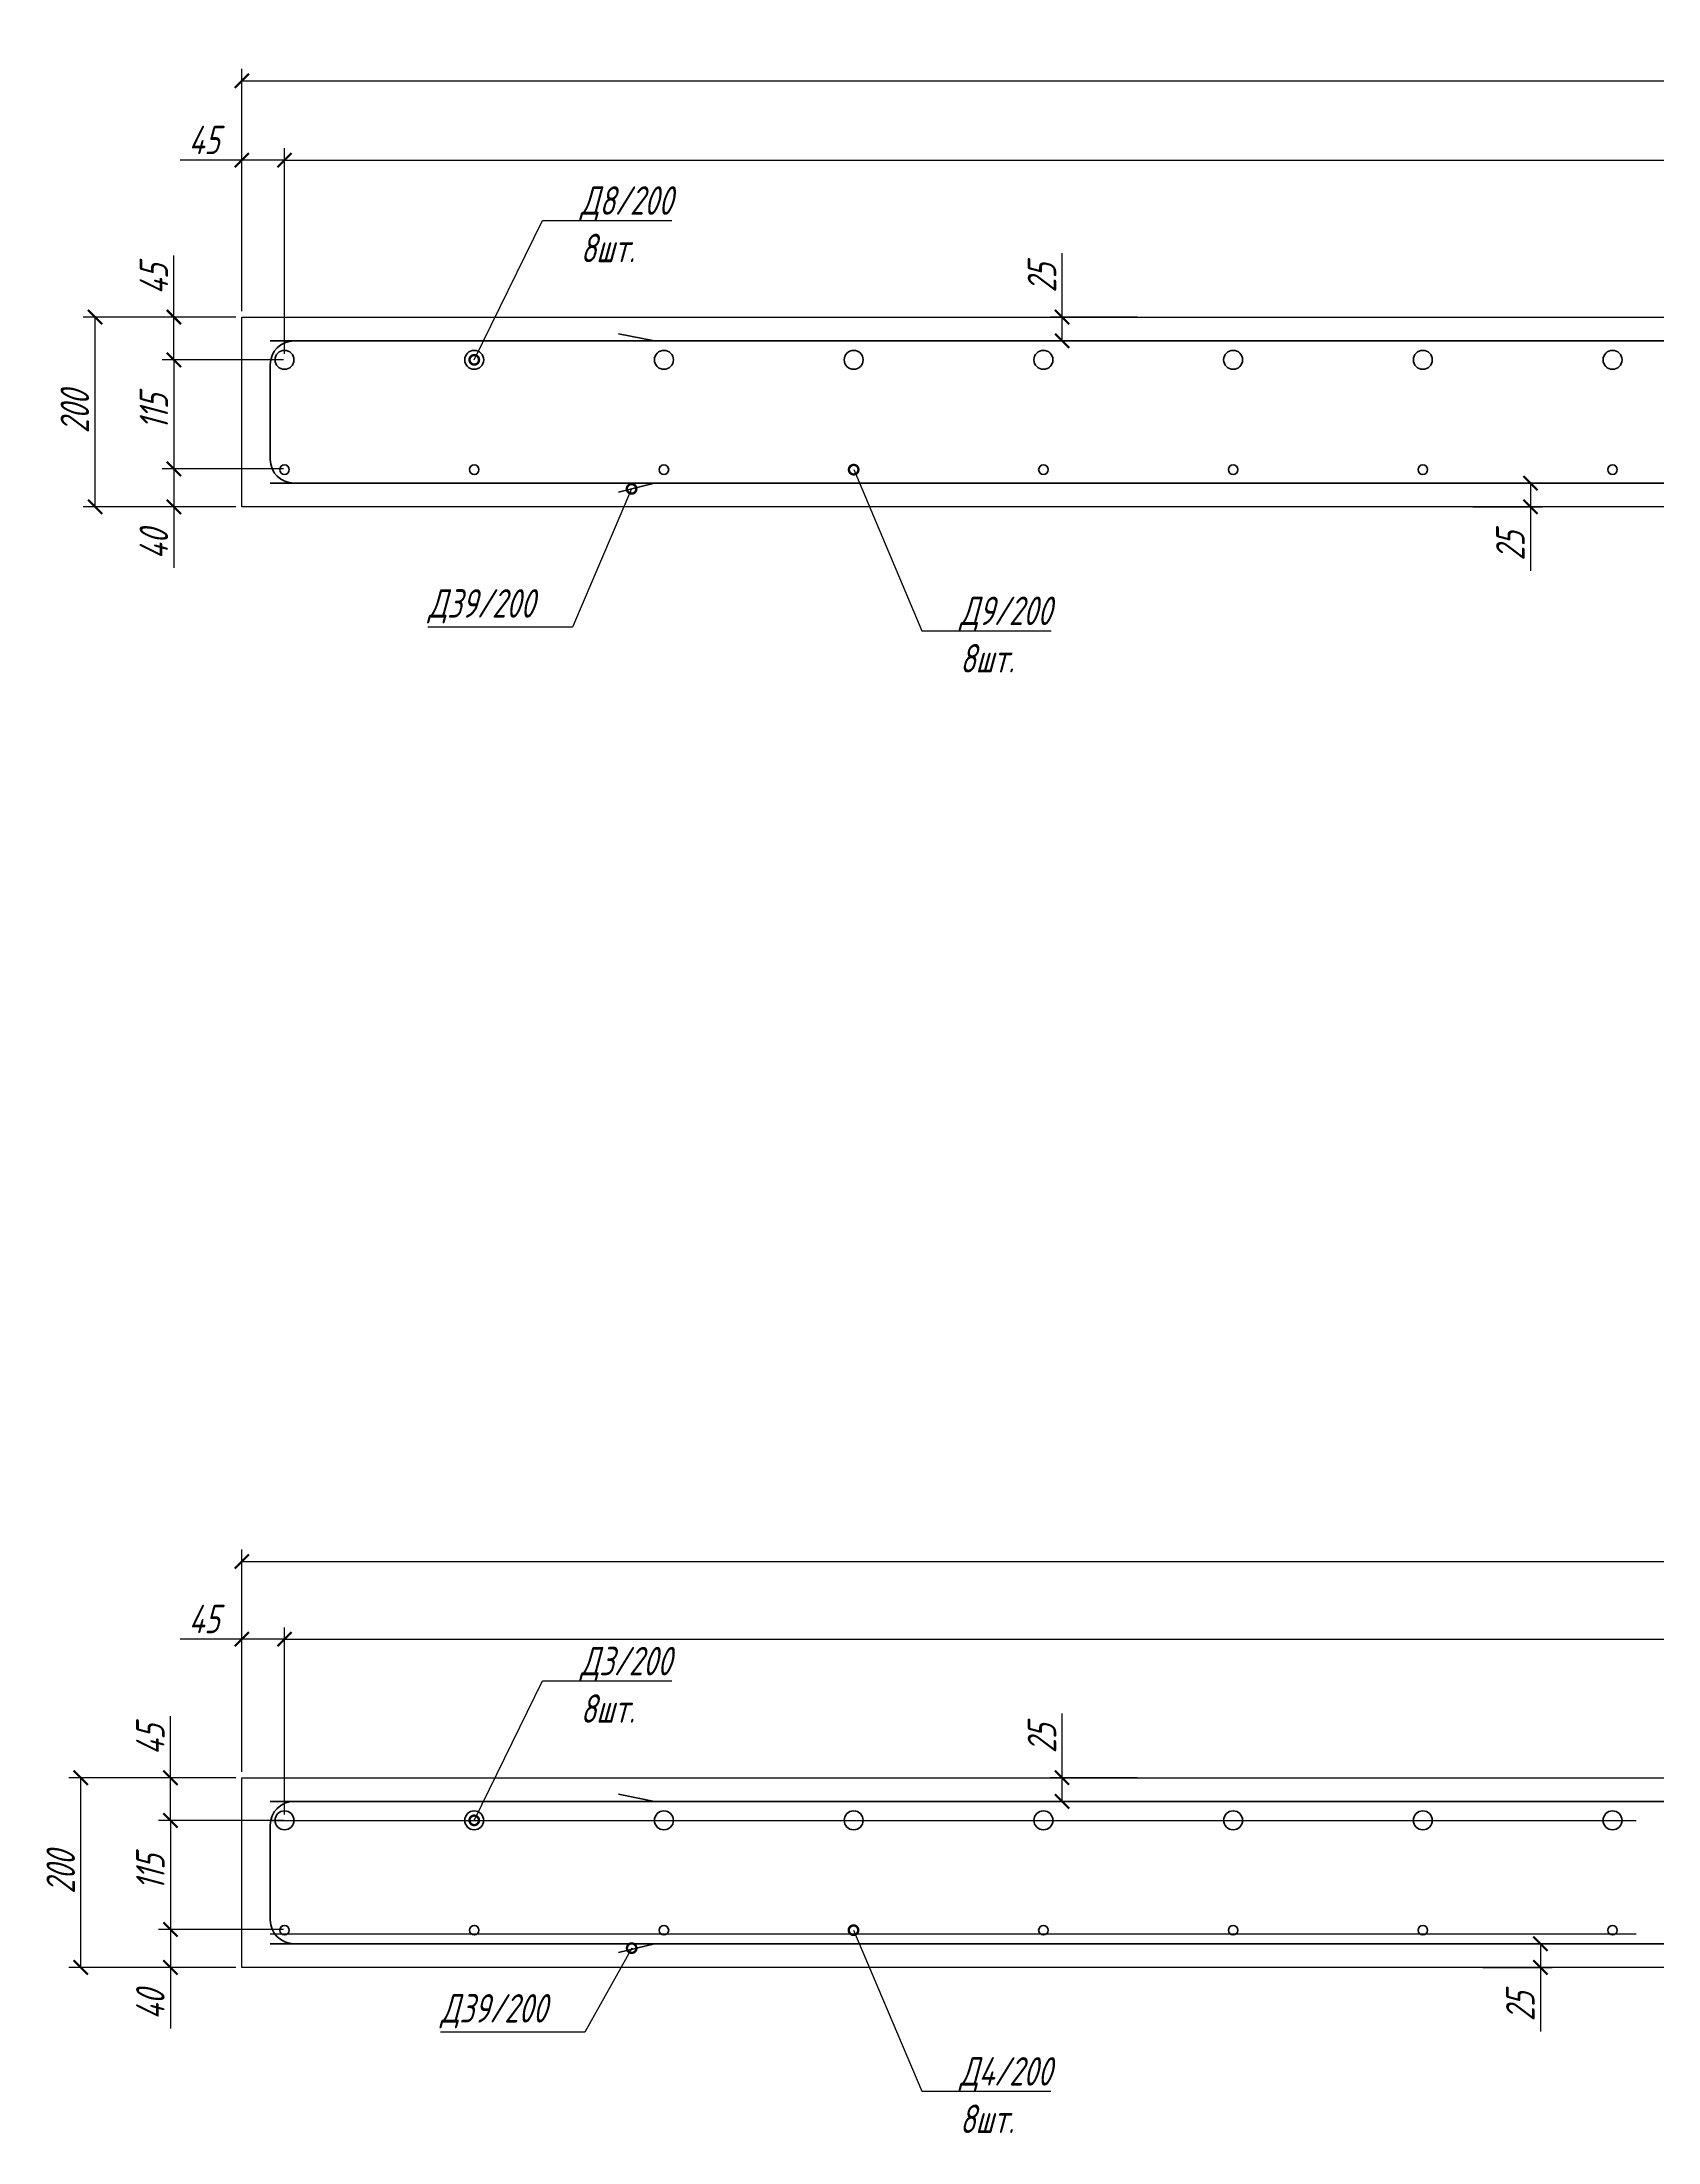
# Model space of a CAD drawing. Header units: millimetres. Extents: x 645 to 249636, y -127504 to 76561.
# Drawn here: x 184205 to 185908, y -9565 to -7351 of the extents above; entities that cross this region are included whole.
import ezdxf
from ezdxf import colors
from ezdxf.entities.mleader import LeaderData, LeaderLine
from ezdxf.math import Vec2, Vec3

# ---------------------------------------------------------------- set-up
doc = ezdxf.new("R2010")
doc.units = ezdxf.units.MM
doc.layers.get('Defpoints').update_dxf_attribs({"color": 8})
doc.layers.add('Обозначение', color=94, linetype='Continuous', lineweight=25)
doc.layers.add('Основная', color=7, linetype='Continuous', lineweight=60)
doc.styles.get("Standard").update_dxf_attribs({"font": 'simplex.shx', "width": 0.7, "oblique": 15, "height": 3})
doc.dimstyles.new('Default', dxfattribs={"dimtxt": 3, "dimasz": 1.5, "dimexe": 1.25, "dimexo": 0.625, "dimtad": 1, "dimdec": 0, "dimtxsty": 'Standard', "dimblk": 'ARCHTICK', "dimcen": 2.5, "dimadec": 0, "dimazin": 0, "dimtfac": 1, "dimtdec": 0, "dimtmove": 0, "dimatfit": 3, "dimfxl": 1, "dimarcsym": 0})

# ---------------------------------------------------------------- blocks, each defined once
blk = doc.blocks.new('_ArchTick')
at = {"color": 0, "linetype": 'ByBlock', "const_width": 0.15}
blk.add_lwpolyline([(-0.5, -0.5), (0.5, 0.5)], dxfattribs=at)
blk = doc.blocks.new('*D749')
at = {"layer": 'Defpoints', "color": 0, "transparency": 16777216}
for p in [(184415.3, -9034.8), (184415.3, -9180.8), (184460.3, -9225.8)]:
    blk.add_point(p, dxfattribs=at)
at = {"layer": 'Обозначение', "color": 0, "lineweight": -2, "transparency": 16777216}
for p, q in [((184415.3, -9174.5), (184415.3, -9022.3)), ((184460.3, -9219.5), (184460.3, -9022.3)), ((184415.3, -9034.8), (184350.5, -9034.8)), ((184460.3, -9034.8), (184415.3, -9034.8))]:
    blk.add_line(p, q, dxfattribs=at)
at = {"layer": 'Обозначение', "color": 0, "lineweight": -2, "transparency": 16777216, "xscale": 15, "yscale": 15, "zscale": 15, "rotation": 180}
blk.add_blockref('_ArchTick', (184415.3, -9034.8), dxfattribs=at)
at = {"layer": 'Обозначение', "color": 0, "lineweight": -2, "transparency": 16777216, "xscale": 15, "yscale": 15, "zscale": 15}
blk.add_blockref('_ArchTick', (184460.3, -9034.8), dxfattribs=at)
at = {"layer": 'Обозначение', "color": 0, "transparency": 16777216, "insert": (184375.4, -9013.5), "char_height": 30, "attachment_point": 5}
blk.add_mtext('45', dxfattribs=at)
blk = doc.blocks.new('*D748')
at = {"layer": 'Defpoints', "color": 0, "transparency": 16777216}
for p in [(187660.3, -9034.8), (184460.3, -9225.8), (187660.3, -9225.8)]:
    blk.add_point(p, dxfattribs=at)
at = {"layer": 'Обозначение', "color": 0, "lineweight": -2, "transparency": 16777216}
for p, q in [((184460.3, -9219.5), (184460.3, -9022.3)), ((187660.3, -9219.5), (187660.3, -9022.3)), ((184460.3, -9034.8), (187660.3, -9034.8))]:
    blk.add_line(p, q, dxfattribs=at)
at = {"layer": 'Обозначение', "color": 0, "lineweight": -2, "transparency": 16777216, "xscale": 15, "yscale": 15, "zscale": 15, "rotation": 180}
blk.add_blockref('_ArchTick', (184460.3, -9034.8), dxfattribs=at)
at = {"layer": 'Обозначение', "color": 0, "lineweight": -2, "transparency": 16777216, "xscale": 15, "yscale": 15, "zscale": 15}
blk.add_blockref('_ArchTick', (187660.3, -9034.8), dxfattribs=at)
at = {"layer": 'Обозначение', "color": 0, "transparency": 16777216, "insert": (186060.3, -9013.5), "char_height": 30, "attachment_point": 5}
blk.add_mtext('16х200=3200', dxfattribs=at)
blk = doc.blocks.new('*D729')
at = {"layer": 'Defpoints', "color": 0, "transparency": 16777216}
for p in [(184340.1, -9180.8), (184415.3, -9180.8), (184465.3, -9225.8)]:
    blk.add_point(p, dxfattribs=at)
at = {"layer": 'Обозначение', "color": 0, "lineweight": -2, "transparency": 16777216}
for p, q in [((184340.1, -9180.8), (184340.1, -9115.9)), ((184409.1, -9180.8), (184327.6, -9180.8)), ((184340.1, -9225.8), (184340.1, -9180.8)), ((184459.1, -9225.8), (184327.6, -9225.8))]:
    blk.add_line(p, q, dxfattribs=at)
at = {"layer": 'Обозначение', "color": 0, "lineweight": -2, "transparency": 16777216, "xscale": 15, "yscale": 15, "zscale": 15}
for p, rotation in [((184340.1, -9180.8), 90), ((184340.1, -9225.8), 270)]:
    blk.add_blockref('_ArchTick', p, dxfattribs=dict(at, rotation=rotation))
at = {"layer": 'Обозначение', "color": 0, "transparency": 16777216, "insert": (184318.9, -9140.9), "char_height": 30, "attachment_point": 5, "rotation": 90}
blk.add_mtext('45', dxfattribs=at)
blk = doc.blocks.new('*D730')
at = {"layer": 'Defpoints', "color": 0, "transparency": 16777216}
for p in [(184465.3, -9225.8), (184340.1, -9340.8), (184465.3, -9340.8)]:
    blk.add_point(p, dxfattribs=at)
at = {"layer": 'Обозначение', "color": 0, "lineweight": -2, "transparency": 16777216}
for p, q in [((184459.1, -9225.8), (184327.6, -9225.8)), ((184340.1, -9225.8), (184340.1, -9340.8)), ((184459.1, -9340.8), (184327.6, -9340.8))]:
    blk.add_line(p, q, dxfattribs=at)
at = {"layer": 'Обозначение', "color": 0, "lineweight": -2, "transparency": 16777216, "xscale": 15, "yscale": 15, "zscale": 15}
for p, rotation in [((184340.1, -9225.8), 90), ((184340.1, -9340.8), 270)]:
    blk.add_blockref('_ArchTick', p, dxfattribs=dict(at, rotation=rotation))
at = {"layer": 'Обозначение', "color": 0, "transparency": 16777216, "insert": (184318.9, -9280.8), "char_height": 30, "attachment_point": 5, "rotation": 90}
blk.add_mtext('115', dxfattribs=at)
blk = doc.blocks.new('*D751')
at = {"layer": 'Defpoints', "color": 0, "transparency": 16777216}
for p in [(184465.3, -9340.8), (184340.1, -9380.8), (184415.3, -9380.8)]:
    blk.add_point(p, dxfattribs=at)
at = {"layer": 'Обозначение', "color": 0, "lineweight": -2, "transparency": 16777216}
for p, q in [((184459.1, -9340.8), (184327.6, -9340.8)), ((184340.1, -9340.8), (184340.1, -9380.8)), ((184409.1, -9380.8), (184327.6, -9380.8)), ((184340.1, -9380.8), (184340.1, -9445.1))]:
    blk.add_line(p, q, dxfattribs=at)
at = {"layer": 'Обозначение', "color": 0, "lineweight": -2, "transparency": 16777216, "xscale": 15, "yscale": 15, "zscale": 15}
for p, rotation in [((184340.1, -9340.8), 90), ((184340.1, -9380.8), 270)]:
    blk.add_blockref('_ArchTick', p, dxfattribs=dict(at, rotation=rotation))
at = {"layer": 'Обозначение', "color": 0, "transparency": 16777216, "insert": (184318.9, -9420.4), "char_height": 30, "attachment_point": 5, "rotation": 90}
blk.add_mtext('40', dxfattribs=at)
blk = doc.blocks.new('*D747')
at = {"layer": 'Defpoints', "color": 0, "transparency": 16777216}
for p in [(187705.3, -8952.9), (184415.3, -9180.8), (187705.3, -9180.8)]:
    blk.add_point(p, dxfattribs=at)
at = {"layer": 'Обозначение', "color": 0, "lineweight": -2, "transparency": 16777216}
for p, q in [((184415.3, -9174.5), (184415.3, -8940.4)), ((187705.3, -9174.5), (187705.3, -8940.4)), ((184415.3, -8952.9), (187705.3, -8952.9))]:
    blk.add_line(p, q, dxfattribs=at)
at = {"layer": 'Обозначение', "color": 0, "lineweight": -2, "transparency": 16777216, "xscale": 15, "yscale": 15, "zscale": 15, "rotation": 180}
blk.add_blockref('_ArchTick', (184415.3, -8952.9), dxfattribs=at)
at = {"layer": 'Обозначение', "color": 0, "lineweight": -2, "transparency": 16777216, "xscale": 15, "yscale": 15, "zscale": 15}
blk.add_blockref('_ArchTick', (187705.3, -8952.9), dxfattribs=at)
at = {"layer": 'Обозначение', "color": 0, "transparency": 16777216, "insert": (186060.3, -8931.6), "char_height": 30, "attachment_point": 5}
blk.add_mtext('3290', dxfattribs=at)
blk = doc.blocks.new('*D750')
at = {"layer": 'Defpoints', "color": 0, "transparency": 16777216}
for p in [(184245.6, -9180.8), (184415.3, -9180.8), (184415.3, -9380.8)]:
    blk.add_point(p, dxfattribs=at)
at = {"layer": 'Обозначение', "color": 0, "lineweight": -2, "transparency": 16777216}
for p, q in [((184409.1, -9180.8), (184233.1, -9180.8)), ((184245.6, -9380.8), (184245.6, -9180.8)), ((184409.1, -9380.8), (184233.1, -9380.8))]:
    blk.add_line(p, q, dxfattribs=at)
at = {"layer": 'Обозначение', "color": 0, "lineweight": -2, "transparency": 16777216, "xscale": 15, "yscale": 15, "zscale": 15}
for p, rotation in [((184245.6, -9180.8), 90), ((184245.6, -9380.8), 270)]:
    blk.add_blockref('_ArchTick', p, dxfattribs=dict(at, rotation=rotation))
at = {"layer": 'Обозначение', "color": 0, "transparency": 16777216, "insert": (184224.4, -9280.8), "char_height": 30, "attachment_point": 5, "rotation": 90}
blk.add_mtext('200', dxfattribs=at)
blk = doc.blocks.new('*D723')
at = {"layer": 'Defpoints', "color": 0, "transparency": 16777216}
for p in [(185717.4, -9355.8), (185717.4, -9380.8), (185784.3, -9380.8)]:
    blk.add_point(p, dxfattribs=at)
at = {"layer": 'Обозначение', "color": 0, "lineweight": -2, "transparency": 16777216}
for p, q in [((185723.7, -9355.8), (185796.8, -9355.8)), ((185784.3, -9355.8), (185784.3, -9380.8)), ((185723.7, -9380.8), (185796.8, -9380.8)), ((185784.3, -9380.8), (185784.3, -9448.3))]:
    blk.add_line(p, q, dxfattribs=at)
at = {"layer": 'Обозначение', "color": 0, "lineweight": -2, "transparency": 16777216, "xscale": 15, "yscale": 15, "zscale": 15}
for p, rotation in [((185784.3, -9355.8), 90), ((185784.3, -9380.8), 270)]:
    blk.add_blockref('_ArchTick', p, dxfattribs=dict(at, rotation=rotation))
at = {"layer": 'Обозначение', "color": 0, "transparency": 16777216, "insert": (185763.1, -9422.1), "char_height": 30, "attachment_point": 5, "rotation": 90}
blk.add_mtext('25', dxfattribs=at)
blk = doc.blocks.new('*D724')
at = {"layer": 'Defpoints', "color": 0, "transparency": 16777216}
for p in [(185280, -9180.8), (185365.3, -9180.8), (185365.3, -9205.8)]:
    blk.add_point(p, dxfattribs=at)
at = {"layer": 'Обозначение', "color": 0, "lineweight": -2, "transparency": 16777216}
for p, q in [((185280, -9180.8), (185280, -9113.2)), ((185359.1, -9180.8), (185267.5, -9180.8)), ((185280, -9205.8), (185280, -9180.8)), ((185359.1, -9205.8), (185267.5, -9205.8))]:
    blk.add_line(p, q, dxfattribs=at)
at = {"layer": 'Обозначение', "color": 0, "lineweight": -2, "transparency": 16777216, "xscale": 15, "yscale": 15, "zscale": 15}
for p, rotation in [((185280, -9180.8), 90), ((185280, -9205.8), 270)]:
    blk.add_blockref('_ArchTick', p, dxfattribs=dict(at, rotation=rotation))
at = {"layer": 'Обозначение', "color": 0, "transparency": 16777216, "insert": (185258.8, -9139.5), "char_height": 30, "attachment_point": 5, "rotation": 90}
blk.add_mtext('25', dxfattribs=at)
blk = doc.blocks.new('*D744')
at = {"layer": 'Defpoints', "color": 0, "transparency": 16777216}
for p in [(184415.3, -7475.6), (184415.3, -7641.1), (184460.3, -7686.1)]:
    blk.add_point(p, dxfattribs=at)
at = {"layer": 'Обозначение', "color": 0, "lineweight": -2, "transparency": 16777216}
for p, q in [((184415.3, -7475.6), (184350.5, -7475.6)), ((184415.3, -7634.9), (184415.3, -7463.1)), ((184460.3, -7475.6), (184415.3, -7475.6)), ((184460.3, -7679.9), (184460.3, -7463.1))]:
    blk.add_line(p, q, dxfattribs=at)
at = {"layer": 'Обозначение', "color": 0, "lineweight": -2, "transparency": 16777216, "xscale": 15, "yscale": 15, "zscale": 15, "rotation": 180}
blk.add_blockref('_ArchTick', (184415.3, -7475.6), dxfattribs=at)
at = {"layer": 'Обозначение', "color": 0, "lineweight": -2, "transparency": 16777216, "xscale": 15, "yscale": 15, "zscale": 15}
blk.add_blockref('_ArchTick', (184460.3, -7475.6), dxfattribs=at)
at = {"layer": 'Обозначение', "color": 0, "transparency": 16777216, "insert": (184375.4, -7454.3), "char_height": 30, "attachment_point": 5}
blk.add_mtext('45', dxfattribs=at)
blk = doc.blocks.new('*D743')
at = {"layer": 'Defpoints', "color": 0, "transparency": 16777216}
for p in [(187660.3, -7475.6), (184460.3, -7686.1), (187660.3, -7686.1)]:
    blk.add_point(p, dxfattribs=at)
at = {"layer": 'Обозначение', "color": 0, "lineweight": -2, "transparency": 16777216}
for p, q in [((184460.3, -7679.9), (184460.3, -7463.1)), ((184460.3, -7475.6), (187660.3, -7475.6)), ((187660.3, -7679.9), (187660.3, -7463.1))]:
    blk.add_line(p, q, dxfattribs=at)
at = {"layer": 'Обозначение', "color": 0, "lineweight": -2, "transparency": 16777216, "xscale": 15, "yscale": 15, "zscale": 15, "rotation": 180}
blk.add_blockref('_ArchTick', (184460.3, -7475.6), dxfattribs=at)
at = {"layer": 'Обозначение', "color": 0, "lineweight": -2, "transparency": 16777216, "xscale": 15, "yscale": 15, "zscale": 15}
blk.add_blockref('_ArchTick', (187660.3, -7475.6), dxfattribs=at)
at = {"layer": 'Обозначение', "color": 0, "transparency": 16777216, "insert": (186060.3, -7454.3), "char_height": 30, "attachment_point": 5}
blk.add_mtext('16х200=3200', dxfattribs=at)
blk = doc.blocks.new('*D731')
at = {"layer": 'Defpoints', "color": 0, "transparency": 16777216}
for p in [(184343.8, -7641.1), (184415.3, -7641.1), (184465.3, -7686.1)]:
    blk.add_point(p, dxfattribs=at)
at = {"layer": 'Обозначение', "color": 0, "lineweight": -2, "transparency": 16777216}
for p, q in [((184343.8, -7641.1), (184343.8, -7576.3)), ((184409.1, -7641.1), (184331.3, -7641.1)), ((184343.8, -7686.1), (184343.8, -7641.1)), ((184459.1, -7686.1), (184331.3, -7686.1))]:
    blk.add_line(p, q, dxfattribs=at)
at = {"layer": 'Обозначение', "color": 0, "lineweight": -2, "transparency": 16777216, "xscale": 15, "yscale": 15, "zscale": 15}
for p, rotation in [((184343.8, -7641.1), 90), ((184343.8, -7686.1), 270)]:
    blk.add_blockref('_ArchTick', p, dxfattribs=dict(at, rotation=rotation))
at = {"layer": 'Обозначение', "color": 0, "transparency": 16777216, "insert": (184322.6, -7601.2), "char_height": 30, "attachment_point": 5, "rotation": 90}
blk.add_mtext('45', dxfattribs=at)
blk = doc.blocks.new('*D732')
at = {"layer": 'Defpoints', "color": 0, "transparency": 16777216}
for p in [(184465.3, -7686.1), (184343.8, -7801.1), (184465.3, -7801.1)]:
    blk.add_point(p, dxfattribs=at)
at = {"layer": 'Обозначение', "color": 0, "lineweight": -2, "transparency": 16777216}
for p, q in [((184459.1, -7686.1), (184331.3, -7686.1)), ((184343.8, -7686.1), (184343.8, -7801.1)), ((184459.1, -7801.1), (184331.3, -7801.1))]:
    blk.add_line(p, q, dxfattribs=at)
at = {"layer": 'Обозначение', "color": 0, "lineweight": -2, "transparency": 16777216, "xscale": 15, "yscale": 15, "zscale": 15}
for p, rotation in [((184343.8, -7686.1), 90), ((184343.8, -7801.1), 270)]:
    blk.add_blockref('_ArchTick', p, dxfattribs=dict(at, rotation=rotation))
at = {"layer": 'Обозначение', "color": 0, "transparency": 16777216, "insert": (184322.6, -7741.1), "char_height": 30, "attachment_point": 5, "rotation": 90}
blk.add_mtext('115', dxfattribs=at)
blk = doc.blocks.new('*D746')
at = {"layer": 'Defpoints', "color": 0, "transparency": 16777216}
for p in [(184465.3, -7801.1), (184343.8, -7841.1), (184415.3, -7841.1)]:
    blk.add_point(p, dxfattribs=at)
at = {"layer": 'Обозначение', "color": 0, "lineweight": -2, "transparency": 16777216}
for p, q in [((184459.1, -7801.1), (184331.3, -7801.1)), ((184343.8, -7801.1), (184343.8, -7841.1)), ((184409.1, -7841.1), (184331.3, -7841.1)), ((184343.8, -7841.1), (184343.8, -7905.4))]:
    blk.add_line(p, q, dxfattribs=at)
at = {"layer": 'Обозначение', "color": 0, "lineweight": -2, "transparency": 16777216, "xscale": 15, "yscale": 15, "zscale": 15}
for p, rotation in [((184343.8, -7801.1), 90), ((184343.8, -7841.1), 270)]:
    blk.add_blockref('_ArchTick', p, dxfattribs=dict(at, rotation=rotation))
at = {"layer": 'Обозначение', "color": 0, "transparency": 16777216, "insert": (184322.6, -7880.8), "char_height": 30, "attachment_point": 5, "rotation": 90}
blk.add_mtext('40', dxfattribs=at)
blk = doc.blocks.new('*D742')
at = {"layer": 'Defpoints', "color": 0, "transparency": 16777216}
for p in [(187705.3, -7392), (184415.3, -7641.1), (187705.3, -7641.1)]:
    blk.add_point(p, dxfattribs=at)
at = {"layer": 'Обозначение', "color": 0, "lineweight": -2, "transparency": 16777216}
for p, q in [((184415.3, -7634.9), (184415.3, -7379.5)), ((184415.3, -7392), (187705.3, -7392)), ((187705.3, -7634.9), (187705.3, -7379.5))]:
    blk.add_line(p, q, dxfattribs=at)
at = {"layer": 'Обозначение', "color": 0, "lineweight": -2, "transparency": 16777216, "xscale": 15, "yscale": 15, "zscale": 15, "rotation": 180}
blk.add_blockref('_ArchTick', (184415.3, -7392), dxfattribs=at)
at = {"layer": 'Обозначение', "color": 0, "lineweight": -2, "transparency": 16777216, "xscale": 15, "yscale": 15, "zscale": 15}
blk.add_blockref('_ArchTick', (187705.3, -7392), dxfattribs=at)
at = {"layer": 'Обозначение', "color": 0, "transparency": 16777216, "insert": (186060.3, -7370.7), "char_height": 30, "attachment_point": 5}
blk.add_mtext('3290', dxfattribs=at)
blk = doc.blocks.new('*D745')
at = {"layer": 'Defpoints', "color": 0, "transparency": 16777216}
for p in [(184260.6, -7641.1), (184415.3, -7641.1), (184415.3, -7841.1)]:
    blk.add_point(p, dxfattribs=at)
at = {"layer": 'Обозначение', "color": 0, "lineweight": -2, "transparency": 16777216}
for p, q in [((184409.1, -7641.1), (184248.1, -7641.1)), ((184260.6, -7841.1), (184260.6, -7641.1)), ((184409.1, -7841.1), (184248.1, -7841.1))]:
    blk.add_line(p, q, dxfattribs=at)
at = {"layer": 'Обозначение', "color": 0, "lineweight": -2, "transparency": 16777216, "xscale": 15, "yscale": 15, "zscale": 15}
for p, rotation in [((184260.6, -7641.1), 90), ((184260.6, -7841.1), 270)]:
    blk.add_blockref('_ArchTick', p, dxfattribs=dict(at, rotation=rotation))
at = {"layer": 'Обозначение', "color": 0, "transparency": 16777216, "insert": (184239.3, -7741.1), "char_height": 30, "attachment_point": 5, "rotation": 90}
blk.add_mtext('200', dxfattribs=at)
blk = doc.blocks.new('_DotSmall')
at = {"color": 0, "linetype": 'ByBlock', "const_width": 0.5}
blk.add_lwpolyline([(-0.0625, 0, 1), (0.0625, 0, 1)], format="xyb", close=True, dxfattribs=at)
blk = doc.blocks.new('*U541')
at = {"layer": 'Основная', "color": 2}
blk.add_circle((0, 0), 10, dxfattribs=at)
blk = doc.blocks.new('*U542')
at = {"layer": 'Основная', "color": 0, "linetype": 'ByBlock', "lineweight": -2, "transparency": 16777216}
for p in [(0, 0), (200, 0), (400, 0), (600, 0), (800, 0), (1000, 0), (1200, 0), (1400, 0), (1600, 0), (1800, 0), (2000, 0), (2200, 0), (2400, 0), (2600, 0), (2800, 0), (3000, 0), (3200, 0)]:
    blk.add_blockref('*U541', p, dxfattribs=at)
blk = doc.blocks.new('*U543')
at = {"layer": 'Основная', "color": 4}
blk.add_circle((0, 0), 5, dxfattribs=at)
blk = doc.blocks.new('*U544')
at = {"layer": 'Основная', "color": 0, "linetype": 'ByBlock', "lineweight": -2, "transparency": 16777216}
for p in [(0, 0), (200, 0), (400, 0), (600, 0), (800, 0), (1000, 0), (1200, 0), (1400, 0), (1600, 0), (1800, 0), (2000, 0), (2200, 0), (2400, 0), (2600, 0), (2800, 0), (3000, 0), (3200, 0)]:
    blk.add_blockref('*U543', p, dxfattribs=at)
blk = doc.blocks.new('*U725')
at = {"layer": 'Основная', "color": 2}
blk.add_circle((0, 0), 10, dxfattribs=at)
blk = doc.blocks.new('*U726')
at = {"layer": 'Основная', "color": 0, "linetype": 'ByBlock', "lineweight": -2, "transparency": 16777216}
for p in [(0, 0), (200, 0), (400, 0), (600, 0), (800, 0), (1000, 0), (1200, 0), (1400, 0), (1600, 0), (1800, 0), (2000, 0), (2200, 0), (2400, 0), (2600, 0), (2800, 0), (3000, 0), (3200, 0)]:
    blk.add_blockref('*U725', p, dxfattribs=at)
blk = doc.blocks.new('*U727')
at = {"layer": 'Основная', "color": 4}
blk.add_circle((0, 0), 5, dxfattribs=at)
blk = doc.blocks.new('*U728')
at = {"layer": 'Основная', "color": 0, "linetype": 'ByBlock', "lineweight": -2, "transparency": 16777216}
for p in [(0, 0), (200, 0), (400, 0), (600, 0), (800, 0), (1000, 0), (1200, 0), (1400, 0), (1600, 0), (1800, 0), (2000, 0), (2200, 0), (2400, 0), (2600, 0), (2800, 0), (3000, 0), (3200, 0)]:
    blk.add_blockref('*U727', p, dxfattribs=at)
blk = doc.blocks.new('*D752')
at = {"layer": 'Defpoints', "color": 0, "transparency": 16777216}
for p in [(185707, -7816.1), (185707, -7841.1), (185773.9, -7841.1)]:
    blk.add_point(p, dxfattribs=at)
at = {"layer": 'Обозначение', "color": 0, "lineweight": -2, "transparency": 16777216}
for p, q in [((185713.2, -7816.1), (185786.4, -7816.1)), ((185773.9, -7816.1), (185773.9, -7841.1)), ((185713.2, -7841.1), (185786.4, -7841.1)), ((185773.9, -7841.1), (185773.9, -7908.6))]:
    blk.add_line(p, q, dxfattribs=at)
at = {"layer": 'Обозначение', "color": 0, "lineweight": -2, "transparency": 16777216, "xscale": 15, "yscale": 15, "zscale": 15}
for p, rotation in [((185773.9, -7816.1), 90), ((185773.9, -7841.1), 270)]:
    blk.add_blockref('_ArchTick', p, dxfattribs=dict(at, rotation=rotation))
at = {"layer": 'Обозначение', "color": 0, "transparency": 16777216, "insert": (185752.6, -7882.4), "char_height": 30, "attachment_point": 5, "rotation": 90}
blk.add_mtext('25', dxfattribs=at)
blk = doc.blocks.new('*D753')
at = {"layer": 'Defpoints', "color": 0, "transparency": 16777216}
for p in [(185280, -7641.1), (185365.3, -7641.1), (185365.3, -7666.1)]:
    blk.add_point(p, dxfattribs=at)
at = {"layer": 'Обозначение', "color": 0, "lineweight": -2, "transparency": 16777216}
for p, q in [((185280, -7641.1), (185280, -7573.6)), ((185359.1, -7641.1), (185267.5, -7641.1)), ((185280, -7666.1), (185280, -7641.1)), ((185359.1, -7666.1), (185267.5, -7666.1))]:
    blk.add_line(p, q, dxfattribs=at)
at = {"layer": 'Обозначение', "color": 0, "lineweight": -2, "transparency": 16777216, "xscale": 15, "yscale": 15, "zscale": 15}
for p, rotation in [((185280, -7641.1), 90), ((185280, -7666.1), 270)]:
    blk.add_blockref('_ArchTick', p, dxfattribs=dict(at, rotation=rotation))
at = {"layer": 'Обозначение', "color": 0, "transparency": 16777216, "insert": (185258.8, -7599.8), "char_height": 30, "attachment_point": 5, "rotation": 90}
blk.add_mtext('25', dxfattribs=at)

msp = doc.modelspace()

# ---------------------------------------------------------------- linework, layer by layer
at = {"layer": 'Defpoints'}
for points in [[(184445.332, -9225.783), (185885.332, -9225.783)], [(185885.332, -9345.783), (184445.332, -9345.783)]]:
    msp.add_lwpolyline(points, dxfattribs=at)
at = {"layer": 'Обозначение'}
for points in [[(184415.332, -7641.111), (187705.332, -7641.111), (187705.332, -7841.111), (184415.332, -7841.111)], [(184415.332, -9180.783), (187705.332, -9180.783), (187705.332, -9380.783), (184415.332, -9380.783)]]:
    msp.add_lwpolyline(points, close=True, dxfattribs=at)
at = {"layer": 'Основная'}
for points in [[(184812.282, -7658.655), (184850.332, -7666.111), (184470.332, -7666.111, 0.41421356), (184445.332, -7691.111), (184445.332, -7791.111, 0.41421356), (184470.332, -7816.111), (184850.332, -7816.111), (184812.282, -7825.578)], [(184812.282, -9198.327), (184850.332, -9205.783), (184470.332, -9205.783, 0.41421356), (184445.332, -9230.783), (184445.332, -9330.783, 0.41421356), (184470.332, -9355.783), (184850.332, -9355.783), (184812.282, -9365.25)]]:
    msp.add_lwpolyline(points, format="xyb", dxfattribs=at)
for points in [[(184445.332, -7666.111), (187675.332, -7666.111)], [(187675.332, -7816.111), (184445.332, -7816.111)], [(184445.332, -9205.783), (187675.332, -9205.783)], [(187675.332, -9355.783), (184445.332, -9355.783)]]:
    msp.add_lwpolyline(points, dxfattribs=at)

# ---------------------------------------------------------------- block references
at = {"layer": 'Основная', "color": 2}
for name, p in [('*U726', (184460.332, -7686.111)), ('*U728', (184460.332, -7801.882)), ('*U542', (184460.332, -9225.783)), ('*U544', (184460.332, -9341.554))]:
    msp.add_blockref(name, p, dxfattribs=at)

# ---------------------------------------------------------------- dimensions: what is measured, and where the dimension line sits
at = {"layer": 'Обозначение'}
for base, p1, p2, picture, middle in [((187705.332, -7391.994), (184415.332, -7641.111), (187705.332, -7641.111), '*D742', (186060.332, -7370.744)), ((184415.332, -7475.57), (184460.332, -7686.111), (184415.332, -7641.111), '*D744', (184375.402, -7454.32)), ((187705.332, -8952.899), (184415.332, -9180.783), (187705.332, -9180.783), '*D747', (186060.332, -8931.649)), ((184415.332, -9034.799), (184460.332, -9225.783), (184415.332, -9180.783), '*D749', (184375.402, -9013.549))]:
    dim = msp.add_linear_dim(base=base, p1=p1, p2=p2, dimstyle='Default', dxfattribs=at)
    dim.commit()
    dim.dimension.update_dxf_attribs({"geometry": picture, "text_midpoint": middle})
for base, p1, p2, picture, middle in [((187660.332, -7475.57), (184460.332, -7686.111), (187660.332, -7686.111), '*D743', (186060.332, -7454.32)), ((187660.332, -9034.799), (184460.332, -9225.783), (187660.332, -9225.783), '*D748', (186060.332, -9013.549))]:
    dim = msp.add_linear_dim(base=base, p1=p1, p2=p2, text='16х200=<>', dimstyle='Default', dxfattribs=at)
    dim.commit()
    dim.dimension.update_dxf_attribs({"geometry": picture, "text_midpoint": middle})
for base, p1, p2, picture, middle in [((184343.82, -7641.111), (184465.332, -7686.111), (184415.332, -7641.111), '*D731', (184322.57, -7601.182)), ((185280.023, -7641.111), (185365.332, -7666.111), (185365.332, -7641.111), '*D753', (185258.773, -7599.842)), ((184260.59, -7641.111), (184415.332, -7841.111), (184415.332, -7641.111), '*D745', (184239.34, -7741.111)), ((184343.82, -7841.111), (184465.332, -7801.111), (184415.332, -7841.111), '*D746', (184322.57, -7880.775)), ((185773.896, -7841.111), (185706.977, -7816.111), (185706.977, -7841.111), '*D752', (185752.646, -7882.38)), ((184340.125, -9180.783), (184465.332, -9225.783), (184415.332, -9180.783), '*D729', (184318.875, -9140.854)), ((185280.023, -9180.783), (185365.332, -9205.783), (185365.332, -9180.783), '*D724', (185258.773, -9139.514)), ((184245.617, -9180.783), (184415.332, -9380.783), (184415.332, -9180.783), '*D750', (184224.367, -9280.783)), ((184340.125, -9380.783), (184465.332, -9340.783), (184415.332, -9380.783), '*D751', (184318.875, -9420.447)), ((185784.332, -9380.783), (185717.413, -9355.783), (185717.413, -9380.783), '*D723', (185763.082, -9422.052))]:
    dim = msp.add_linear_dim(base=base, p1=p1, p2=p2, angle=90, dimstyle='Default', dxfattribs=at)
    dim.commit()
    dim.dimension.update_dxf_attribs({"geometry": picture, "text_midpoint": middle})
for base, p1, p2, picture, middle in [((184343.82, -7801.111), (184465.332, -7686.111), (184465.332, -7801.111), '*D732', (184343.82, -7741.111)), ((184340.125, -9340.783), (184465.332, -9225.783), (184465.332, -9340.783), '*D730', (184340.125, -9280.783))]:
    dim = msp.add_linear_dim(base=base, p1=p1, p2=p2, angle=90, dimstyle='Default', dxfattribs=at)
    dim.commit()
    dim.dimension.update_dxf_attribs({"geometry": picture, "text_midpoint": middle, "dimtype": 160})

# ---------------------------------------------------------------- leaders
ml = msp.add_multileader_mtext('Standard', dxfattribs=at)
ml.set_content('Д8/200^J8шт.', color=256)
ml.set_leader_properties()
ml.set_arrow_properties(name='DOTSMALL')
ml.build(insert=Vec2(0, 0))
ml.multileader.update_dxf_attribs({"text_left_attachment_type": 6, "text_right_attachment_type": 6, "dogleg_length": 2, "arrow_head_size": 20, "scale": 10})
ctx = ml.context
ctx.base_point, ctx.scale, ctx.char_height, ctx.arrow_head_size, ctx.landing_gap_size, ctx.plane_origin = Vec3(184752.351, -7539.188), 10, 30, 20, 20, Vec3(184860.371, -7681.111)
ctx.left_attachment, ctx.right_attachment = 6, 6
notes = []
notes.append((ctx, [(1, (1, 1, 0), (184732.351, -7539.188), (1, 0), 20, [(0, [(184660.371, -7686.111)], 0, [])])]))
ctx.mtext.insert, ctx.mtext.flow_direction = Vec3(184772.351, -7503.188), 5
ml = msp.add_multileader_mtext('Standard', dxfattribs=at)
ml.set_content('Д9/200^J8шт.', color=256)
ml.set_leader_properties()
ml.set_arrow_properties(name='DOTSMALL')
ml.build(insert=Vec2(0, 0))
ml.multileader.update_dxf_attribs({"text_left_attachment_type": 6, "text_right_attachment_type": 6, "dogleg_length": 2, "arrow_head_size": 20, "scale": 10})
ctx = ml.context
ctx.base_point, ctx.scale, ctx.char_height, ctx.arrow_head_size, ctx.landing_gap_size, ctx.plane_origin = Vec3(185152.312, -7971.707), 10, 30, 20, 20, Vec3(185260.332, -7781.111)
ctx.left_attachment, ctx.right_attachment = 6, 6
notes.append((ctx, [(1, (1, 1, 0), (185132.312, -7971.707), (1, 0), 20, [(0, [(185060.332, -7801.882)], 0, [])])]))
ctx.mtext.insert, ctx.mtext.flow_direction = Vec3(185172.312, -7935.707), 5
ml = msp.add_multileader_mtext('Standard', dxfattribs=at)
ml.set_content('Д39/200', color=256)
ml.set_leader_properties()
ml.set_arrow_properties(name='DOTSMALL')
ml.build(insert=Vec2(0, 0))
ml.multileader.update_dxf_attribs({"text_left_attachment_type": 6, "text_right_attachment_type": 6, "dogleg_length": 2, "arrow_head_size": 20, "scale": 10})
ctx = ml.context
ctx.base_point, ctx.scale, ctx.char_height, ctx.arrow_head_size, ctx.landing_gap_size, ctx.plane_origin = Vec3(184558.775, -7967.893), 10, 30, 20, 20, Vec3(184492.42, -7816.111)
ctx.left_attachment, ctx.right_attachment, ctx.text_align_type = 6, 6, 2
notes.append((ctx, [(1, (1, 1, 0), (184763.814, -7967.893), (-1, 0), 20, [(0, [(184826.221, -7822.11)], 0, [])])]))
ctx.mtext.insert, ctx.mtext.alignment, ctx.mtext.flow_direction = Vec3(184723.814, -7927.893), 3, 5
ml = msp.add_multileader_mtext('Standard', dxfattribs=at)
ml.set_content('Д3/200^J8шт.', color=256)
ml.set_leader_properties()
ml.set_arrow_properties(name='DOTSMALL')
ml.build(insert=Vec2(0, 0))
ml.multileader.update_dxf_attribs({"text_left_attachment_type": 6, "text_right_attachment_type": 6, "dogleg_length": 2, "arrow_head_size": 20, "scale": 10})
ctx = ml.context
ctx.base_point, ctx.scale, ctx.char_height, ctx.arrow_head_size, ctx.landing_gap_size, ctx.plane_origin = Vec3(184752.312, -9078.86), 10, 30, 20, 20, Vec3(184860.332, -9220.783)
ctx.left_attachment, ctx.right_attachment = 6, 6
notes.append((ctx, [(1, (1, 1, 0), (184732.312, -9078.86), (1, 0), 20, [(0, [(184660.332, -9225.783)], 0, [])])]))
ctx.mtext.insert, ctx.mtext.flow_direction = Vec3(184772.312, -9042.86), 5
ml = msp.add_multileader_mtext('Standard', dxfattribs=at)
ml.set_content('Д4/200^J8шт.', color=256)
ml.set_leader_properties()
ml.set_arrow_properties(name='DOTSMALL')
ml.build(insert=Vec2(0, 0))
ml.multileader.update_dxf_attribs({"text_left_attachment_type": 6, "text_right_attachment_type": 6, "dogleg_length": 2, "arrow_head_size": 20, "scale": 10})
ctx = ml.context
ctx.base_point, ctx.scale, ctx.char_height, ctx.arrow_head_size, ctx.landing_gap_size, ctx.plane_origin = Vec3(185152.134, -9511.38), 10, 30, 20, 20, Vec3(185260.154, -9320.783)
ctx.left_attachment, ctx.right_attachment = 6, 6
notes.append((ctx, [(1, (1, 1, 0), (185132.134, -9511.38), (1, 0), 20, [(0, [(185060.154, -9341.554)], 0, [])])]))
ctx.mtext.insert, ctx.mtext.flow_direction = Vec3(185172.134, -9475.38), 5
ml = msp.add_multileader_mtext('Standard', dxfattribs=at)
ml.set_content('Д39/200', color=256)
ml.set_leader_properties()
ml.set_arrow_properties(name='DOTSMALL')
ml.build(insert=Vec2(0, 0))
ml.multileader.update_dxf_attribs({"text_left_attachment_type": 6, "text_right_attachment_type": 6, "dogleg_length": 2, "arrow_head_size": 20, "scale": 10})
ctx = ml.context
ctx.base_point, ctx.scale, ctx.char_height, ctx.arrow_head_size, ctx.landing_gap_size, ctx.plane_origin = Vec3(184571.826, -9448.917), 10, 30, 20, 20, Vec3(184487.42, -9355.783)
ctx.left_attachment, ctx.right_attachment, ctx.text_align_type = 6, 6, 2
notes.append((ctx, [(1, (1, 1, 0), (184776.864, -9448.917), (-1, 0), 20, [(0, [(184826.307, -9360.517)], 0, [])])]))
ctx.mtext.insert, ctx.mtext.alignment, ctx.mtext.flow_direction = Vec3(184736.864, -9408.917), 3, 5
for ctx, leaders in notes:
    for number, flags, end, landing, length, lines in leaders:
        leader = LeaderData()
        leader.index, (leader.has_last_leader_line, leader.has_dogleg_vector, leader.attachment_direction) = number, flags
        leader.last_leader_point, leader.dogleg_vector, leader.dogleg_length = Vec3(end), Vec3(landing), length
        for number, points, colour, breaks in lines:
            line = LeaderLine()
            line.index, line.vertices, line.color, line.breaks = number, Vec3.list(points), colors.encode_raw_color(colour), breaks
            leader.lines.append(line)
        ctx.leaders.append(leader)

doc.saveas('drawing.dxf')
